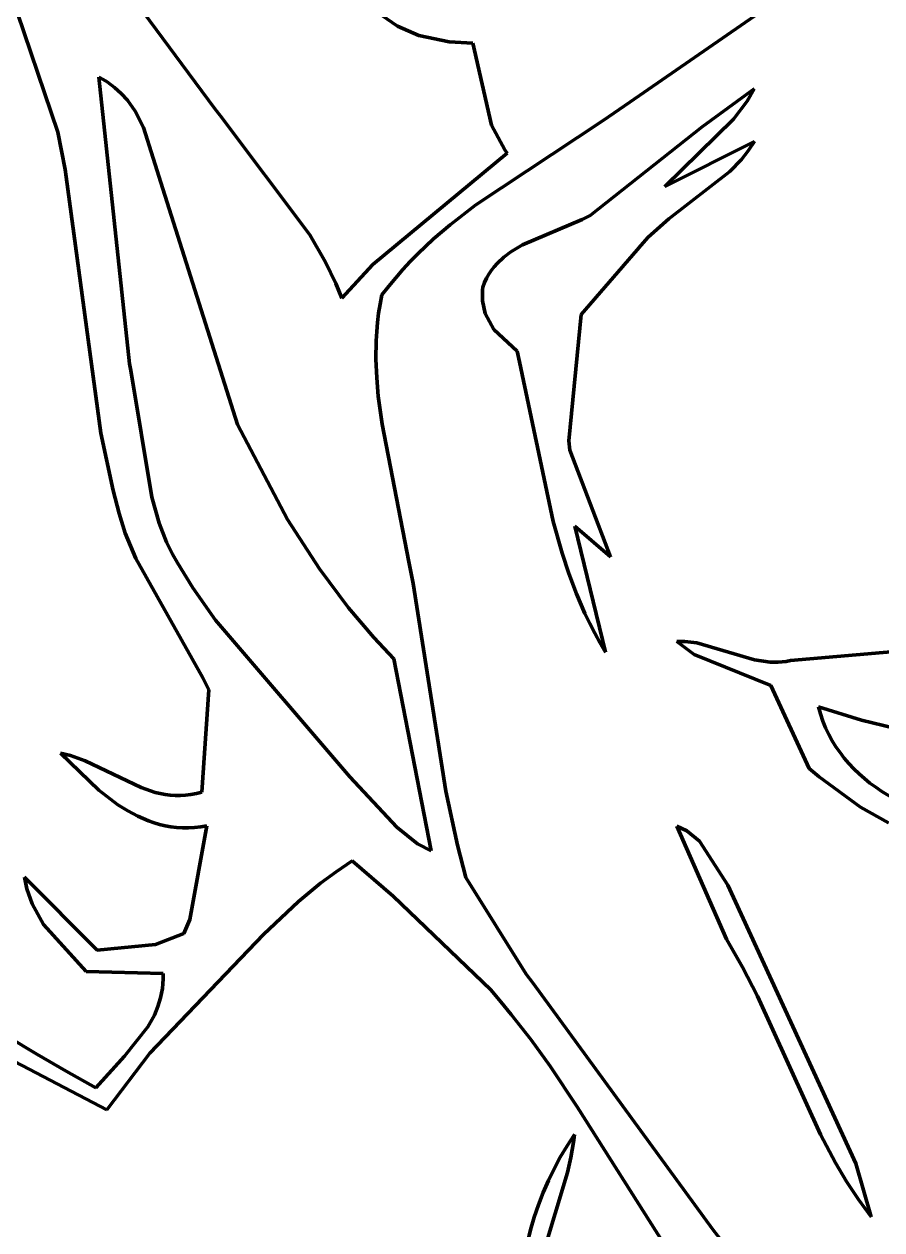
# Model space of a CAD drawing. Header units: millimetres. Extents: x 0 to 15.3, y 0 to 17.7.
# Drawn here: x 5.319 to 6.27, y 10.442 to 11.779 of the extents above; entities that cross this region are included whole.
import ezdxf

# ---------------------------------------------------------------- set-up
doc = ezdxf.new("R2010")
doc.units = ezdxf.units.MM
doc.layers.add('color#0a0a0aff', color=7, linetype='CONTINUOUS', lineweight=100)
doc.layers.add('color#ffffffff', color=7, linetype='CONTINUOUS', lineweight=100)

msp = doc.modelspace()

# ---------------------------------------------------------------- linework, layer by layer
at = {"layer": 'color#0a0a0aff'}
for p, q in [((5.3562, 11.659), (5.2942, 11.842)), ((5.4137, 11.8429), (5.5307, 11.6845)), ((6.1854, 11.8269), (5.9906, 11.6923)), ((5.733, 11.7767), (5.7151, 11.7887)), ((5.7565, 11.7664), (5.733, 11.7767)), ((5.7902, 11.7591), (5.7565, 11.7664)), ((5.8166, 11.7578), (5.7902, 11.7591)), ((5.837, 11.6669), (5.8166, 11.7578)), ((5.4015, 11.72), (5.4356, 11.402)), ((5.4063, 11.7175), (5.4015, 11.72)), ((5.4108, 11.7147), (5.4063, 11.7175)), ((5.4191, 11.7086), (5.4108, 11.7147)), ((5.4265, 11.7018), (5.4191, 11.7086)), ((5.4332, 11.6944), (5.4265, 11.7018)), ((6.0708, 11.6651), (6.1285, 11.707)), ((6.1285, 11.707), (6.1209, 11.6936)), ((5.4417, 11.6822), (5.4332, 11.6944)), ((5.9906, 11.6923), (5.9609, 11.6719)), ((6.1209, 11.6936), (6.1056, 11.6735)), ((5.451, 11.6644), (5.4417, 11.6822)), ((5.5307, 11.6845), (5.536, 11.6776)), ((5.536, 11.6776), (5.6357, 11.5451)), ((6.1056, 11.6735), (6.0293, 11.5987)), ((5.4727, 11.5962), (5.451, 11.6644)), ((5.9609, 11.6719), (5.8197, 11.5784)), ((5.8519, 11.6394), (5.837, 11.6669)), ((5.9465, 11.5668), (6.0708, 11.6651)), ((5.3642, 11.6178), (5.3562, 11.659)), ((6.0293, 11.5987), (6.1289, 11.6487)), ((6.1289, 11.6487), (6.122, 11.6383)), ((5.7054, 11.5123), (5.8545, 11.6356)), ((5.8545, 11.6356), (5.8519, 11.6394)), ((6.122, 11.6383), (6.1144, 11.6287)), ((6.1144, 11.6287), (6.1017, 11.6155)), ((5.3653, 11.6094), (5.3642, 11.6178)), ((5.4037, 11.3252), (5.3653, 11.6094)), ((6.1017, 11.6155), (6.0339, 11.5628)), ((5.5553, 11.3348), (5.4727, 11.5962)), ((5.8197, 11.5784), (5.7912, 11.5563)), ((5.9378, 11.5623), (5.9465, 11.5668)), ((5.7912, 11.5563), (5.7729, 11.5407)), ((5.8715, 11.5341), (5.9378, 11.5623)), ((6.0339, 11.5628), (6.011, 11.5425)), ((5.6357, 11.5451), (5.6531, 11.5149)), ((5.7729, 11.5407), (5.7554, 11.5242)), ((6.011, 11.5425), (6.0027, 11.5335)), ((5.8507, 11.5204), (5.8586, 11.5263)), ((5.8586, 11.5263), (5.8715, 11.5341)), ((5.9988, 11.5287), (5.9367, 11.4569)), ((6.0027, 11.5335), (5.9988, 11.5287)), ((5.6531, 11.5149), (5.6644, 11.4913)), ((5.671, 11.475), (5.7054, 11.5123)), ((5.747, 11.5156), (5.7388, 11.5068)), ((5.7554, 11.5242), (5.747, 11.5156)), ((5.8402, 11.5099), (5.8435, 11.5136)), ((5.8435, 11.5136), (5.8507, 11.5204)), ((5.7388, 11.5068), (5.7309, 11.4977)), ((5.8318, 11.4972), (5.8344, 11.5017)), ((5.8344, 11.5017), (5.8372, 11.5059)), ((5.8372, 11.5059), (5.8402, 11.5099)), ((5.6644, 11.4913), (5.671, 11.475)), ((5.7232, 11.4883), (5.7157, 11.4786)), ((5.7309, 11.4977), (5.7232, 11.4883)), ((5.8271, 11.4842), (5.8276, 11.4873)), ((5.8276, 11.4873), (5.8296, 11.4924)), ((5.8296, 11.4924), (5.8318, 11.4972)), ((5.7157, 11.4786), (5.7137, 11.4685)), ((5.8271, 11.4721), (5.8271, 11.4842)), ((5.8302, 11.458), (5.8271, 11.4721)), ((5.7137, 11.4685), (5.712, 11.4583)), ((5.7107, 11.4481), (5.7098, 11.4379)), ((5.712, 11.4583), (5.7107, 11.4481)), ((5.8398, 11.4402), (5.8302, 11.458)), ((5.9367, 11.4569), (5.9229, 11.3169)), ((5.7098, 11.4379), (5.7092, 11.4277)), ((5.8656, 11.4161), (5.8398, 11.4402)), ((5.7092, 11.4277), (5.709, 11.4072)), ((5.709, 11.4072), (5.7098, 11.3867)), ((5.8683, 11.4045), (5.8656, 11.4161)), ((5.4356, 11.402), (5.4371, 11.3947)), ((5.4371, 11.3947), (5.4602, 11.2542)), ((5.9057, 11.2272), (5.8683, 11.4045)), ((5.7098, 11.3867), (5.7116, 11.3662)), ((5.7116, 11.3662), (5.7158, 11.3354)), ((5.4174, 11.2616), (5.4037, 11.3252)), ((5.6109, 11.2296), (5.5553, 11.3348)), ((5.7158, 11.3354), (5.7453, 11.1827)), ((5.9229, 11.3169), (5.924, 11.3065)), ((5.924, 11.3065), (5.9693, 11.1883)), ((5.424, 11.2363), (5.4174, 11.2616)), ((5.4602, 11.2542), (5.4685, 11.2256)), ((5.4309, 11.2145), (5.424, 11.2363)), ((5.4685, 11.2256), (5.4766, 11.2046)), ((5.6462, 11.1749), (5.6109, 11.2296)), ((5.9154, 11.1924), (5.9057, 11.2272)), ((5.9693, 11.1883), (5.9296, 11.2223)), ((5.9296, 11.2223), (5.9638, 11.0826)), ((5.4425, 11.1864), (5.4309, 11.2145)), ((5.4766, 11.2046), (5.4832, 11.191)), ((5.9229, 11.1696), (5.9154, 11.1924)), ((5.5168, 11.054), (5.4425, 11.1864)), ((5.4832, 11.191), (5.4887, 11.1815)), ((5.4887, 11.1815), (5.506, 11.1537)), ((5.7453, 11.1827), (5.7504, 11.1587)), ((5.6786, 11.1315), (5.6462, 11.1749)), ((5.9314, 11.1472), (5.9229, 11.1696)), ((5.506, 11.1537), (5.531, 11.1181)), ((5.7504, 11.1587), (5.7867, 10.9284)), ((5.9409, 11.1252), (5.9314, 11.1472)), ((5.7066, 11.0986), (5.6786, 11.1315)), ((5.9461, 11.1143), (5.9409, 11.1252)), ((5.531, 11.1181), (5.68, 10.9442)), ((5.9517, 11.1036), (5.9461, 11.1143)), ((5.729, 11.0751), (5.7066, 11.0986)), ((5.9575, 11.093), (5.9517, 11.1036)), ((5.9638, 11.0826), (5.9575, 11.093)), ((6.062, 11.0797), (6.0428, 11.0944)), ((6.0428, 11.0944), (6.0518, 11.0944)), ((6.0518, 11.0944), (6.065, 11.0929)), ((6.065, 11.0929), (6.1289, 11.074)), ((5.7703, 10.8621), (5.729, 11.0751)), ((6.147, 11.0454), (6.062, 11.0797)), ((6.1289, 11.074), (6.1462, 11.0714)), ((6.1462, 11.0714), (6.1551, 11.0713)), ((6.1551, 11.0713), (6.1641, 11.0722)), ((6.1641, 11.0722), (6.1687, 11.0731)), ((6.1687, 11.0731), (6.293, 11.084)), ((5.5235, 11.0405), (5.5168, 11.054)), ((6.1897, 10.9534), (6.147, 11.0454)), ((5.5159, 10.9273), (5.5235, 11.0405)), ((6.2477, 11.007), (6.1999, 11.022)), ((6.1999, 11.022), (6.2021, 11.014)), ((6.2021, 11.014), (6.2048, 11.0061)), ((6.2048, 11.0061), (6.2078, 10.9986)), ((6.2964, 10.9953), (6.2477, 11.007)), ((6.2078, 10.9986), (6.2113, 10.9913)), ((6.2113, 10.9913), (6.2151, 10.9843)), ((6.2151, 10.9843), (6.2193, 10.9775)), ((6.2193, 10.9775), (6.2238, 10.971)), ((5.4015, 10.9293), (5.3592, 10.9706)), ((5.3592, 10.9706), (5.3703, 10.9678)), ((5.3703, 10.9678), (5.3864, 10.9619)), ((6.2238, 10.971), (6.2286, 10.9648)), ((6.2286, 10.9648), (6.2337, 10.9588)), ((5.3864, 10.9619), (5.4484, 10.9324)), ((6.2005, 10.9442), (6.1897, 10.9534)), ((6.2337, 10.9588), (6.2392, 10.953)), ((6.2392, 10.953), (6.2449, 10.9475)), ((5.68, 10.9442), (5.732, 10.8882)), ((6.2465, 10.9106), (6.2005, 10.9442)), ((6.2449, 10.9475), (6.2508, 10.9423)), ((6.2508, 10.9423), (6.257, 10.9373)), ((6.257, 10.9373), (6.2634, 10.9326)), ((5.4225, 10.9133), (5.4015, 10.9293)), ((5.4484, 10.9324), (5.4642, 10.927)), ((5.4642, 10.927), (5.4751, 10.9247)), ((5.4751, 10.9247), (5.4806, 10.9239)), ((5.4806, 10.9239), (5.4863, 10.9235)), ((5.4978, 10.9238), (5.5037, 10.9245)), ((5.5037, 10.9245), (5.5098, 10.9257)), ((5.5098, 10.9257), (5.5159, 10.9273)), ((5.7867, 10.9284), (5.7993, 10.8683)), ((6.2634, 10.9326), (6.2701, 10.9281)), ((6.2701, 10.9281), (6.2839, 10.9199)), ((5.4336, 10.9064), (5.4225, 10.9133)), ((5.4863, 10.9235), (5.492, 10.9235)), ((5.492, 10.9235), (5.4978, 10.9238)), ((6.2775, 10.8933), (6.2465, 10.9106)), ((5.445, 10.9004), (5.4336, 10.9064)), ((5.4568, 10.8953), (5.445, 10.9004)), ((5.4628, 10.8933), (5.4568, 10.8953)), ((5.469, 10.8915), (5.4628, 10.8933)), ((5.4752, 10.89), (5.469, 10.8915)), ((5.4815, 10.8888), (5.4752, 10.89)), ((5.4879, 10.888), (5.4815, 10.8888)), ((5.4944, 10.8876), (5.4879, 10.888)), ((5.501, 10.8876), (5.4944, 10.8876)), ((5.5078, 10.8879), (5.501, 10.8876)), ((5.5027, 10.7859), (5.5215, 10.8899)), ((5.5146, 10.8887), (5.5078, 10.8879)), ((5.5215, 10.8899), (5.5146, 10.8887)), ((5.732, 10.8882), (5.7551, 10.87)), ((6.0427, 10.8895), (6.054, 10.8842)), ((6.0977, 10.7641), (6.0427, 10.8895)), ((6.054, 10.8842), (6.068, 10.8728)), ((6.068, 10.8728), (6.0994, 10.824)), ((5.7551, 10.87), (5.7703, 10.8621)), ((5.7993, 10.8683), (5.8088, 10.8327)), ((5.6826, 10.8509), (5.6647, 10.839)), ((5.7281, 10.8119), (5.6826, 10.8509)), ((5.3218, 10.8199), (5.3192, 10.833)), ((5.3192, 10.833), (5.3997, 10.7521)), ((5.6647, 10.839), (5.6476, 10.8262)), ((5.8088, 10.8327), (5.8756, 10.7254)), ((5.3275, 10.8034), (5.3218, 10.8199)), ((5.6476, 10.8262), (5.6229, 10.8059)), ((6.0994, 10.824), (6.2415, 10.5153)), ((5.6229, 10.8059), (5.5841, 10.7692)), ((5.8363, 10.7079), (5.7281, 10.8119)), ((5.3402, 10.7804), (5.3275, 10.8034)), ((5.3876, 10.7282), (5.3402, 10.7804)), ((5.496, 10.7704), (5.5027, 10.7859)), ((5.5841, 10.7692), (5.4583, 10.6376)), ((5.4643, 10.7582), (5.496, 10.7704)), ((6.1039, 10.7539), (6.0977, 10.7641)), ((5.3997, 10.7521), (5.4643, 10.7582)), ((6.1157, 10.7331), (6.1039, 10.7539)), ((5.4729, 10.726), (5.3876, 10.7282)), ((5.4729, 10.7203), (5.4729, 10.726)), ((5.8756, 10.7254), (5.8831, 10.7158)), ((6.1321, 10.701), (6.1157, 10.7331)), ((5.4721, 10.7094), (5.4727, 10.7148)), ((5.4727, 10.7148), (5.4729, 10.7203)), ((5.8831, 10.7158), (6.0828, 10.4421)), ((5.4671, 10.6894), (5.4701, 10.6991)), ((5.4701, 10.6991), (5.4721, 10.7094)), ((5.8476, 10.6947), (5.8363, 10.7079)), ((6.202, 10.5477), (6.1321, 10.701)), ((5.4632, 10.68), (5.4671, 10.6894)), ((5.8591, 10.6808), (5.8476, 10.6947)), ((5.4558, 10.6668), (5.4632, 10.68)), ((5.8702, 10.6667), (5.8591, 10.6808)), ((5.4301, 10.6343), (5.4558, 10.6668)), ((5.8811, 10.6524), (5.8702, 10.6667)), ((5.4105, 10.5749), (5.2611, 10.6528)), ((5.3004, 10.6564), (5.3327, 10.6368)), ((5.9021, 10.6232), (5.8811, 10.6524)), ((5.3327, 10.6368), (5.3654, 10.6177)), ((5.3984, 10.5993), (5.4301, 10.6343)), ((5.4583, 10.6376), (5.4105, 10.5749)), ((5.3654, 10.6177), (5.3984, 10.5993)), ((5.9322, 10.5783), (5.9021, 10.6232)), ((6.0288, 10.4261), (5.9322, 10.5783)), ((5.921, 10.535), (5.9291, 10.5474)), ((5.9281, 10.5389), (5.9253, 10.5221)), ((5.9291, 10.5474), (5.9281, 10.5389)), ((6.2189, 10.516), (6.202, 10.5477)), ((5.9135, 10.5224), (5.921, 10.535)), ((5.9003, 10.4964), (5.9066, 10.5095)), ((5.9066, 10.5095), (5.9135, 10.5224)), ((5.9253, 10.5221), (5.9215, 10.5054)), ((6.2311, 10.4955), (6.2189, 10.516)), ((6.2415, 10.5153), (6.2585, 10.4563)), ((5.9215, 10.5054), (5.8943, 10.4145)), ((5.8945, 10.4831), (5.9003, 10.4964)), ((5.8893, 10.4696), (5.8945, 10.4831)), ((6.2442, 10.4756), (6.2311, 10.4955)), ((5.8847, 10.4558), (5.8893, 10.4696)), ((6.2512, 10.4658), (6.2442, 10.4756)), ((6.2585, 10.4563), (6.2512, 10.4658)), ((5.8806, 10.4419), (5.8847, 10.4558)), ((5.8771, 10.4279), (5.8806, 10.4419)), ((6.0828, 10.4421), (6.1587, 10.3456))]:
    msp.add_line(p, q, dxfattribs=at)
at = {"layer": 'color#ffffffff'}
for p, q in [((5.2942, 11.842), (5.3562, 11.659)), ((5.5307, 11.6845), (5.4137, 11.8429)), ((5.9906, 11.6923), (6.1854, 11.8269)), ((5.7151, 11.7887), (5.733, 11.7767)), ((5.733, 11.7767), (5.7565, 11.7664)), ((5.7565, 11.7664), (5.7902, 11.7591)), ((5.7902, 11.7591), (5.8166, 11.7578)), ((5.8166, 11.7578), (5.837, 11.6669)), ((5.4015, 11.72), (5.4063, 11.7175)), ((5.4356, 11.402), (5.4015, 11.72)), ((5.4063, 11.7175), (5.4108, 11.7147)), ((5.4108, 11.7147), (5.4191, 11.7086)), ((5.4191, 11.7086), (5.4265, 11.7018)), ((5.4265, 11.7018), (5.4332, 11.6944)), ((6.1285, 11.707), (6.0708, 11.6651)), ((6.1209, 11.6936), (6.1285, 11.707)), ((5.4332, 11.6944), (5.4417, 11.6822)), ((5.9609, 11.6719), (5.9906, 11.6923)), ((6.1056, 11.6735), (6.1209, 11.6936)), ((5.4417, 11.6822), (5.451, 11.6644)), ((5.536, 11.6776), (5.5307, 11.6845)), ((5.6357, 11.5451), (5.536, 11.6776)), ((6.0293, 11.5987), (6.1056, 11.6735)), ((5.451, 11.6644), (5.4727, 11.5962)), ((5.8197, 11.5784), (5.9609, 11.6719)), ((5.837, 11.6669), (5.8519, 11.6394)), ((6.0708, 11.6651), (5.9465, 11.5668)), ((5.3562, 11.659), (5.3642, 11.6178)), ((6.1289, 11.6487), (6.0293, 11.5987)), ((6.122, 11.6383), (6.1289, 11.6487)), ((5.8545, 11.6356), (5.7054, 11.5123)), ((5.8519, 11.6394), (5.8545, 11.6356)), ((6.1144, 11.6287), (6.122, 11.6383)), ((6.1017, 11.6155), (6.1144, 11.6287)), ((5.3642, 11.6178), (5.3653, 11.6094)), ((5.3653, 11.6094), (5.4037, 11.3252)), ((6.0339, 11.5628), (6.1017, 11.6155)), ((5.4727, 11.5962), (5.5553, 11.3348)), ((5.7912, 11.5563), (5.8197, 11.5784)), ((5.9465, 11.5668), (5.9378, 11.5623)), ((5.7729, 11.5407), (5.7912, 11.5563)), ((5.9378, 11.5623), (5.8715, 11.5341)), ((6.011, 11.5425), (6.0339, 11.5628)), ((5.6531, 11.5149), (5.6357, 11.5451)), ((5.7554, 11.5242), (5.7729, 11.5407)), ((6.0027, 11.5335), (6.011, 11.5425)), ((5.8586, 11.5263), (5.8507, 11.5204)), ((5.8715, 11.5341), (5.8586, 11.5263)), ((5.9367, 11.4569), (5.9988, 11.5287)), ((5.9988, 11.5287), (6.0027, 11.5335)), ((5.6644, 11.4913), (5.6531, 11.5149)), ((5.7054, 11.5123), (5.671, 11.475)), ((5.7388, 11.5068), (5.747, 11.5156)), ((5.747, 11.5156), (5.7554, 11.5242)), ((5.8435, 11.5136), (5.8402, 11.5099)), ((5.8507, 11.5204), (5.8435, 11.5136)), ((5.7309, 11.4977), (5.7388, 11.5068)), ((5.8344, 11.5017), (5.8318, 11.4972)), ((5.8372, 11.5059), (5.8344, 11.5017)), ((5.8402, 11.5099), (5.8372, 11.5059)), ((5.671, 11.475), (5.6644, 11.4913)), ((5.7157, 11.4786), (5.7232, 11.4883)), ((5.7232, 11.4883), (5.7309, 11.4977)), ((5.8276, 11.4873), (5.8271, 11.4842)), ((5.8296, 11.4924), (5.8276, 11.4873)), ((5.8318, 11.4972), (5.8296, 11.4924)), ((5.7137, 11.4685), (5.7157, 11.4786)), ((5.8271, 11.4842), (5.8271, 11.4721)), ((5.8271, 11.4721), (5.8302, 11.458)), ((5.712, 11.4583), (5.7137, 11.4685)), ((5.7098, 11.4379), (5.7107, 11.4481)), ((5.7107, 11.4481), (5.712, 11.4583)), ((5.8302, 11.458), (5.8398, 11.4402)), ((5.9229, 11.3169), (5.9367, 11.4569)), ((5.7092, 11.4277), (5.7098, 11.4379)), ((5.8398, 11.4402), (5.8656, 11.4161)), ((5.709, 11.4072), (5.7092, 11.4277)), ((5.7098, 11.3867), (5.709, 11.4072)), ((5.8656, 11.4161), (5.8683, 11.4045)), ((5.4371, 11.3947), (5.4356, 11.402)), ((5.4602, 11.2542), (5.4371, 11.3947)), ((5.8683, 11.4045), (5.9057, 11.2272)), ((5.7116, 11.3662), (5.7098, 11.3867)), ((5.7158, 11.3354), (5.7116, 11.3662)), ((5.4037, 11.3252), (5.4174, 11.2616)), ((5.5553, 11.3348), (5.6109, 11.2296)), ((5.7453, 11.1827), (5.7158, 11.3354)), ((5.924, 11.3065), (5.9229, 11.3169)), ((5.9693, 11.1883), (5.924, 11.3065)), ((5.4174, 11.2616), (5.424, 11.2363)), ((5.4685, 11.2256), (5.4602, 11.2542)), ((5.424, 11.2363), (5.4309, 11.2145)), ((5.4766, 11.2046), (5.4685, 11.2256)), ((5.6109, 11.2296), (5.6462, 11.1749)), ((5.9057, 11.2272), (5.9154, 11.1924)), ((5.9638, 11.0826), (5.9296, 11.2223)), ((5.9296, 11.2223), (5.9693, 11.1883)), ((5.4309, 11.2145), (5.4425, 11.1864)), ((5.4832, 11.191), (5.4766, 11.2046)), ((5.9154, 11.1924), (5.9229, 11.1696)), ((5.4425, 11.1864), (5.5168, 11.054)), ((5.4887, 11.1815), (5.4832, 11.191)), ((5.506, 11.1537), (5.4887, 11.1815)), ((5.7504, 11.1587), (5.7453, 11.1827)), ((5.6462, 11.1749), (5.6786, 11.1315)), ((5.9229, 11.1696), (5.9314, 11.1472)), ((5.531, 11.1181), (5.506, 11.1537)), ((5.7867, 10.9284), (5.7504, 11.1587)), ((5.9314, 11.1472), (5.9409, 11.1252)), ((5.6786, 11.1315), (5.7066, 11.0986)), ((5.9409, 11.1252), (5.9461, 11.1143)), ((5.68, 10.9442), (5.531, 11.1181)), ((5.9461, 11.1143), (5.9517, 11.1036)), ((5.7066, 11.0986), (5.729, 11.0751)), ((5.9517, 11.1036), (5.9575, 11.093)), ((5.9575, 11.093), (5.9638, 11.0826)), ((6.0518, 11.0944), (6.0428, 11.0944)), ((6.0428, 11.0944), (6.062, 11.0797)), ((6.065, 11.0929), (6.0518, 11.0944)), ((6.1289, 11.074), (6.065, 11.0929)), ((5.729, 11.0751), (5.7703, 10.8621)), ((6.062, 11.0797), (6.147, 11.0454)), ((6.1462, 11.0714), (6.1289, 11.074)), ((6.1551, 11.0713), (6.1462, 11.0714)), ((6.1641, 11.0722), (6.1551, 11.0713)), ((6.1687, 11.0731), (6.1641, 11.0722)), ((6.293, 11.084), (6.1687, 11.0731)), ((5.5168, 11.054), (5.5235, 11.0405)), ((6.147, 11.0454), (6.1897, 10.9534)), ((5.5235, 11.0405), (5.5159, 10.9273)), ((6.2021, 11.014), (6.1999, 11.022)), ((6.1999, 11.022), (6.2477, 11.007)), ((6.2048, 11.0061), (6.2021, 11.014)), ((6.2078, 10.9986), (6.2048, 11.0061)), ((6.2477, 11.007), (6.2964, 10.9953)), ((6.2113, 10.9913), (6.2078, 10.9986)), ((6.2151, 10.9843), (6.2113, 10.9913)), ((6.2193, 10.9775), (6.2151, 10.9843)), ((6.2238, 10.971), (6.2193, 10.9775)), ((5.3703, 10.9678), (5.3592, 10.9706)), ((5.3592, 10.9706), (5.4015, 10.9293)), ((5.3864, 10.9619), (5.3703, 10.9678)), ((6.2286, 10.9648), (6.2238, 10.971)), ((6.2337, 10.9588), (6.2286, 10.9648)), ((5.4484, 10.9324), (5.3864, 10.9619)), ((6.1897, 10.9534), (6.2005, 10.9442)), ((6.2392, 10.953), (6.2337, 10.9588)), ((6.2449, 10.9475), (6.2392, 10.953)), ((5.732, 10.8882), (5.68, 10.9442)), ((6.2005, 10.9442), (6.2465, 10.9106)), ((6.2508, 10.9423), (6.2449, 10.9475)), ((6.257, 10.9373), (6.2508, 10.9423)), ((6.2634, 10.9326), (6.257, 10.9373)), ((5.4015, 10.9293), (5.4225, 10.9133)), ((5.4642, 10.927), (5.4484, 10.9324)), ((5.4751, 10.9247), (5.4642, 10.927)), ((5.4806, 10.9239), (5.4751, 10.9247)), ((5.4863, 10.9235), (5.4806, 10.9239)), ((5.5037, 10.9245), (5.4978, 10.9238)), ((5.5098, 10.9257), (5.5037, 10.9245)), ((5.5159, 10.9273), (5.5098, 10.9257)), ((5.7993, 10.8683), (5.7867, 10.9284)), ((6.2701, 10.9281), (6.2634, 10.9326)), ((6.2839, 10.9199), (6.2701, 10.9281)), ((5.4225, 10.9133), (5.4336, 10.9064)), ((5.492, 10.9235), (5.4863, 10.9235)), ((5.4978, 10.9238), (5.492, 10.9235)), ((6.2465, 10.9106), (6.2775, 10.8933)), ((5.4336, 10.9064), (5.445, 10.9004)), ((5.445, 10.9004), (5.4568, 10.8953)), ((5.4568, 10.8953), (5.4628, 10.8933)), ((5.4628, 10.8933), (5.469, 10.8915)), ((5.469, 10.8915), (5.4752, 10.89)), ((5.4752, 10.89), (5.4815, 10.8888)), ((5.4815, 10.8888), (5.4879, 10.888)), ((5.4879, 10.888), (5.4944, 10.8876)), ((5.4944, 10.8876), (5.501, 10.8876)), ((5.501, 10.8876), (5.5078, 10.8879)), ((5.5215, 10.8899), (5.5027, 10.7859)), ((5.5078, 10.8879), (5.5146, 10.8887)), ((5.5146, 10.8887), (5.5215, 10.8899)), ((5.7551, 10.87), (5.732, 10.8882)), ((6.0427, 10.8895), (6.0977, 10.7641)), ((6.054, 10.8842), (6.0427, 10.8895)), ((6.068, 10.8728), (6.054, 10.8842)), ((6.0994, 10.824), (6.068, 10.8728)), ((5.7703, 10.8621), (5.7551, 10.87)), ((5.8088, 10.8327), (5.7993, 10.8683)), ((5.6647, 10.839), (5.6826, 10.8509)), ((5.6826, 10.8509), (5.7281, 10.8119)), ((5.3997, 10.7521), (5.3192, 10.833)), ((5.3192, 10.833), (5.3218, 10.8199)), ((5.6476, 10.8262), (5.6647, 10.839)), ((5.8756, 10.7254), (5.8088, 10.8327)), ((5.3218, 10.8199), (5.3275, 10.8034)), ((5.6229, 10.8059), (5.6476, 10.8262)), ((6.2415, 10.5153), (6.0994, 10.824)), ((5.5841, 10.7692), (5.6229, 10.8059)), ((5.7281, 10.8119), (5.8363, 10.7079)), ((5.3275, 10.8034), (5.3402, 10.7804)), ((5.3402, 10.7804), (5.3876, 10.7282)), ((5.5027, 10.7859), (5.496, 10.7704)), ((5.4583, 10.6376), (5.5841, 10.7692)), ((5.496, 10.7704), (5.4643, 10.7582)), ((6.0977, 10.7641), (6.1039, 10.7539)), ((5.4643, 10.7582), (5.3997, 10.7521)), ((6.1039, 10.7539), (6.1157, 10.7331)), ((5.3876, 10.7282), (5.4729, 10.726)), ((5.4729, 10.726), (5.4729, 10.7203)), ((5.8831, 10.7158), (5.8756, 10.7254)), ((6.1157, 10.7331), (6.1321, 10.701)), ((5.4727, 10.7148), (5.4721, 10.7094)), ((5.4729, 10.7203), (5.4727, 10.7148)), ((6.0828, 10.4421), (5.8831, 10.7158)), ((5.4701, 10.6991), (5.4671, 10.6894)), ((5.4721, 10.7094), (5.4701, 10.6991)), ((5.8363, 10.7079), (5.8476, 10.6947)), ((6.1321, 10.701), (6.202, 10.5477)), ((5.4671, 10.6894), (5.4632, 10.68)), ((5.8476, 10.6947), (5.8591, 10.6808)), ((5.4632, 10.68), (5.4558, 10.6668)), ((5.8591, 10.6808), (5.8702, 10.6667)), ((5.4558, 10.6668), (5.4301, 10.6343)), ((5.8702, 10.6667), (5.8811, 10.6524)), ((5.2611, 10.6528), (5.4105, 10.5749)), ((5.3327, 10.6368), (5.3004, 10.6564)), ((5.8811, 10.6524), (5.9021, 10.6232)), ((5.3654, 10.6177), (5.3327, 10.6368)), ((5.4301, 10.6343), (5.3984, 10.5993)), ((5.4105, 10.5749), (5.4583, 10.6376)), ((5.3984, 10.5993), (5.3654, 10.6177)), ((5.9021, 10.6232), (5.9322, 10.5783)), ((5.9322, 10.5783), (6.0288, 10.4261)), ((5.9291, 10.5474), (5.921, 10.535)), ((5.9253, 10.5221), (5.9281, 10.5389)), ((5.9281, 10.5389), (5.9291, 10.5474)), ((6.202, 10.5477), (6.2189, 10.516)), ((5.921, 10.535), (5.9135, 10.5224)), ((5.9066, 10.5095), (5.9003, 10.4964)), ((5.9135, 10.5224), (5.9066, 10.5095)), ((5.9215, 10.5054), (5.9253, 10.5221)), ((6.2189, 10.516), (6.2311, 10.4955)), ((6.2585, 10.4563), (6.2415, 10.5153)), ((5.8943, 10.4145), (5.9215, 10.5054)), ((5.9003, 10.4964), (5.8945, 10.4831)), ((5.8945, 10.4831), (5.8893, 10.4696)), ((6.2311, 10.4955), (6.2442, 10.4756)), ((5.8893, 10.4696), (5.8847, 10.4558)), ((6.2442, 10.4756), (6.2512, 10.4658)), ((6.2512, 10.4658), (6.2585, 10.4563)), ((5.8847, 10.4558), (5.8806, 10.4419)), ((5.8806, 10.4419), (5.8771, 10.4279)), ((6.1587, 10.3456), (6.0828, 10.4421))]:
    msp.add_line(p, q, dxfattribs=at)

doc.saveas('drawing.dxf')
